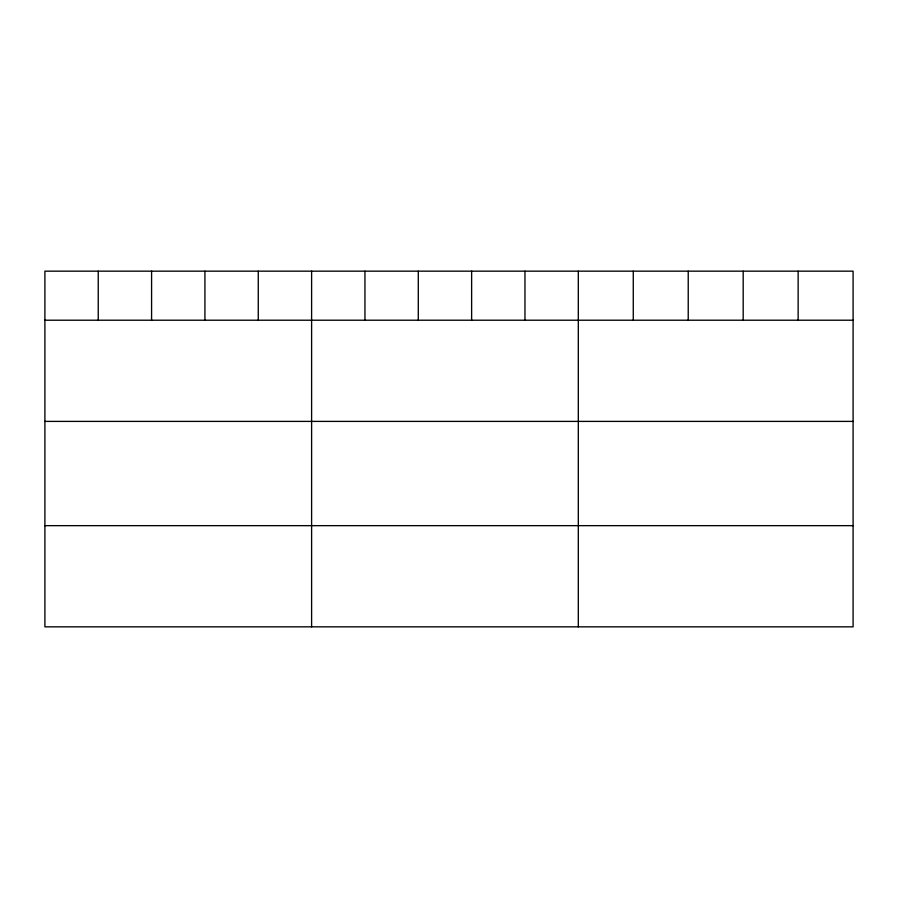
<?xml version="1.0" encoding="UTF-8"?>
<svg xmlns="http://www.w3.org/2000/svg" width="898" height="898" viewBox="0 0 898 898"><rect width="100%" height="100%" fill="white"/><g stroke="black" fill="none" stroke-linecap="round" stroke-linejoin="round"><path stroke-width="1.35" d="M853.1 320.216L853.1 626.838L44.9 626.838L44.9 271.162L853.1 271.162L853.1 320.216L44.9 320.216M44.9 421.398L853.1 421.398M44.9 525.656L853.1 525.656M798.142 271.162L798.142 320.216M743.185 271.162L743.185 320.216M688.227 271.162L688.227 320.216M633.27 271.162L633.27 320.216M578.312 271.162L578.312 626.838M524.971 271.162L524.971 320.216M471.63 271.162L471.63 320.216M418.288 271.162L418.288 320.216M364.947 271.162L364.947 320.216M311.606 271.162L311.606 626.838M258.265 271.162L258.265 320.216M204.924 271.162L204.924 320.216M151.582 271.162L151.582 320.216M98.241 271.162L98.241 320.216"/></g></svg>
